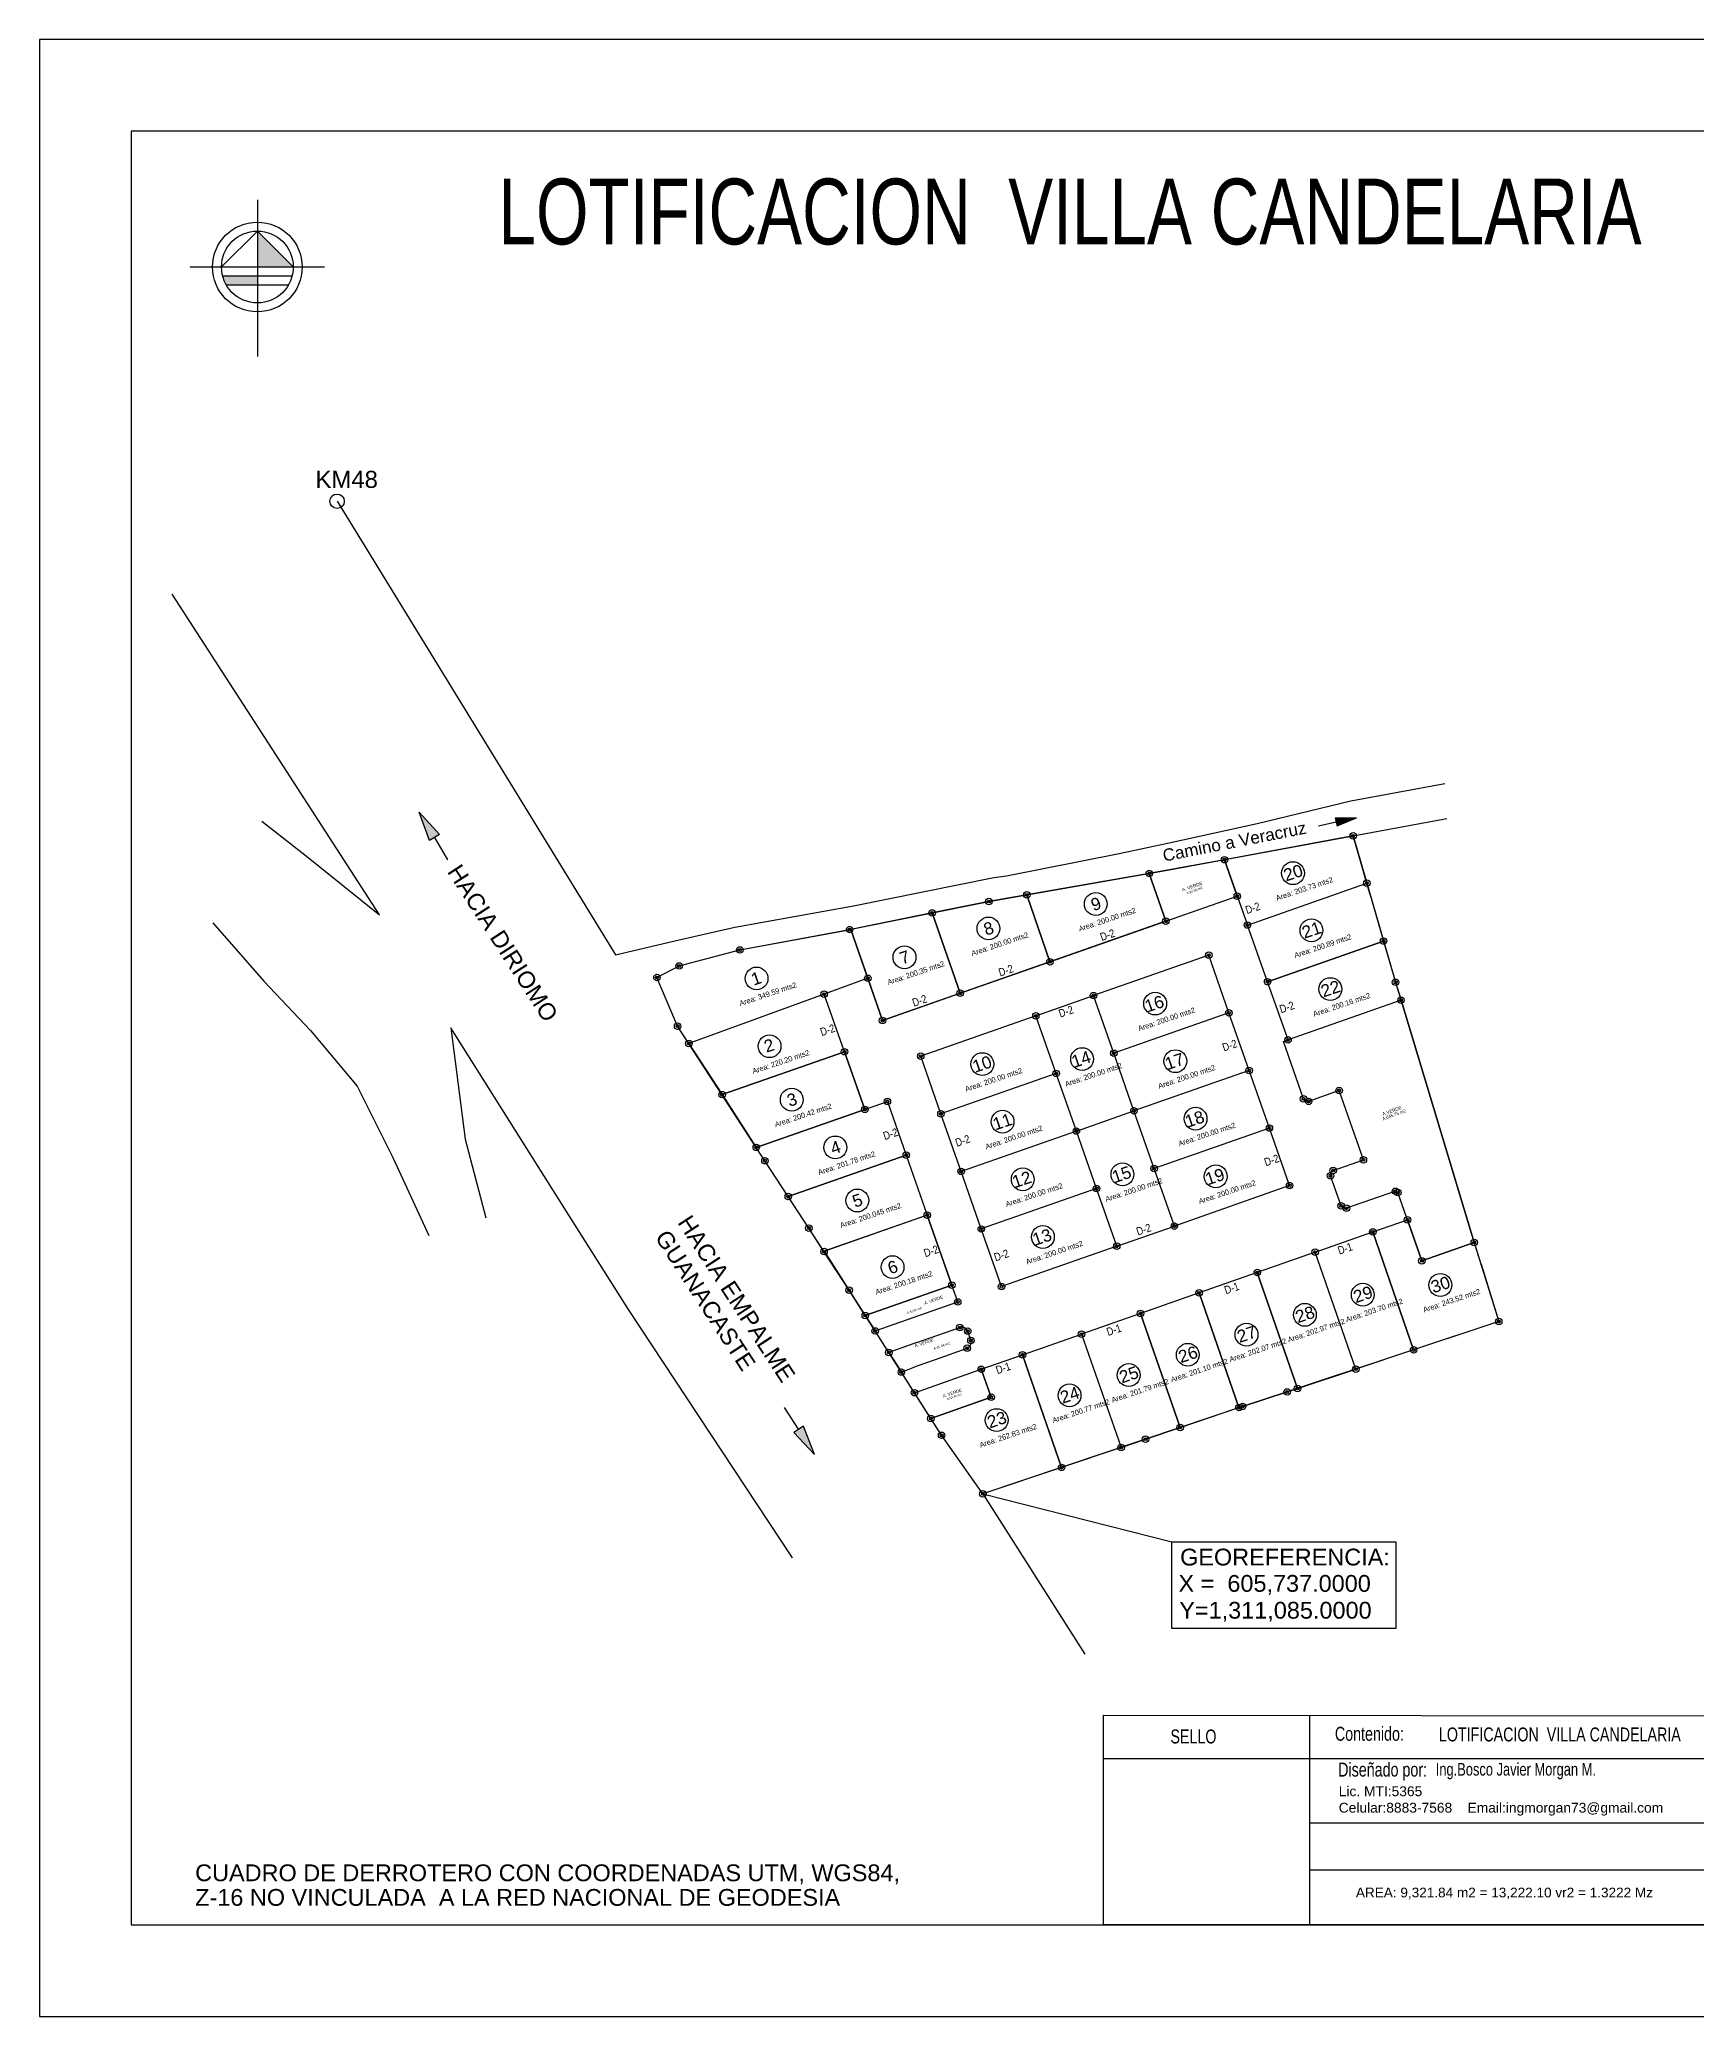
# Model space of a CAD drawing. Header units: millimetres. Extents: x 604279 to 1210630, y 1310999 to 2622410.
# Drawn here: x 605064.3 to 605335.8, y 1310999.4 to 1311323.2 of the extents above; entities that cross this region are included whole.
import ezdxf
from ezdxf.enums import TextEntityAlignment as Align

# ---------------------------------------------------------------- set-up
doc = ezdxf.new("R2010")
doc.units = ezdxf.units.MM
for name, color, linetype in [('CAJETIN', 5, 'Continuous'), ('CERCO', 6, 'Continuous'), ('CIRCULO', 1, 'Continuous'), ('COTAS', 3, 'Continuous'), ('CVL_CUADCON_LIN', 8, 'Continuous'), ('CVL_CUADCON_TX', 2, 'Continuous'), ('FRAME 025', 7, 'Continuous'), ('NORTE', 7, 'Continuous'), ('PAREDES', 8, 'Continuous'), ('ROTULOS LOTES', 2, 'Continuous'), ('texto', 7, 'Continuous'), ('TEXTO 2', 7, 'Continuous')]:
    doc.layers.add(name, color=color, linetype=linetype)
doc.layers.add('FRAME 070', color=7, linetype='Continuous', lineweight=70)
doc.styles.add('PI', font='arial.ttf', dxfattribs={"height": 0.4})
doc.styles.add('PUNTOS PI', font='arial.ttf', dxfattribs={"height": 2.75})
doc.styles.add('ROTULOS', font='arial.ttf', dxfattribs={"height": 3})
doc.styles.get("Standard").update_dxf_attribs({"font": 'arial.ttf'})
doc.styles.add('TSN - Arial Narrow', font='ARIALN.TTF')
doc.styles.add('TSN - Swis721 LtCn BT', font='swisscl.ttf')

# ---------------------------------------------------------------- blocks, each defined once
blk = doc.blocks.new('NORTE')
for points in [[(0, 0.4), (0, 0), (0.4, 0)], [(0, -0.1), (-0.387, -0.1, 0.067833), (-0.346, -0.2), (0, -0.2)]]:
    blk.add_hatch(color=256).paths.add_polyline_path(points)
for p, q in [((0, 0.75), (0, -1)), ((0, 0.4), (-0.4, 0)), ((0, 0.4), (0.4, 0)), ((-0.75, 0), (0.75, 0)), ((-0.387, -0.1), (0.387, -0.1)), ((-0.346, -0.2), (0.346, -0.2))]:
    blk.add_line(p, q)
for radius in [0.5, 0.4]:
    blk.add_circle((0, 0), radius)

msp = doc.modelspace()

# ---------------------------------------------------------------- hatches: boundary and pattern name
h = msp.add_hatch(color=256)
h.dxf.hatch_style = 1
h.paths.add_polyline_path([(605126.5, 1311196.69), (605128.22, 1311192.02), (605129.86, 1311192.98)])
h = msp.add_hatch(color=256)
h.dxf.hatch_style = 1
h.paths.add_polyline_path([(605276.58, 1311195.68), (605276.88, 1311194.4), (605280.06, 1311195.75)])
h = msp.add_hatch(color=256)
h.dxf.hatch_style = 1
h.paths.add_polyline_path([(605189.47, 1311096.1), (605187.88, 1311095.07), (605191.27, 1311091.43)])

# ---------------------------------------------------------------- linework, layer by layer
for p, q in [((605128.22, 1311192.02), (605126.5, 1311196.69)), ((605126.5, 1311196.69), (605129.86, 1311192.98)), ((605276.73, 1311195.04), (605273.87, 1311194.38)), ((605280.06, 1311195.75), (605276.58, 1311195.68)), ((605276.58, 1311195.68), (605276.88, 1311194.4)), ((605276.88, 1311194.4), (605280.06, 1311195.75)), ((605129.86, 1311192.98), (605128.22, 1311192.02)), ((605129.04, 1311192.5), (605131.16, 1311188.85)), ((605265.51, 1311168.89), (605284.51, 1311175.55)), ((605284.51, 1311175.55), (605286.47, 1311168.79)), ((605255.88, 1311173.23), (605237, 1311166.61)), ((605259.18, 1311163.79), (605255.88, 1311173.23)), ((605268.85, 1311159.36), (605265.51, 1311168.89)), ((605286.47, 1311168.79), (605287.36, 1311165.85)), ((605192.88, 1311166.85), (605170.71, 1311158.78)), ((605196.21, 1311157.42), (605192.88, 1311166.85)), ((605227.56, 1311163.3), (605237, 1311166.61)), ((605240.31, 1311157.17), (605237, 1311166.61)), ((605287.36, 1311165.85), (605268.85, 1311159.36)), ((605287.36, 1311165.85), (605299.36, 1311126.18)), ((605227.56, 1311163.3), (605208.69, 1311156.69)), ((605230.87, 1311153.87), (605227.56, 1311163.3)), ((605259.18, 1311163.79), (605240.31, 1311157.17)), ((605262.49, 1311154.35), (605259.18, 1311163.79)), ((605170.71, 1311158.78), (605176.15, 1311150.39)), ((605268.09, 1311159.1), (605268.85, 1311159.36)), ((605271.39, 1311149.7), (605268.09, 1311159.1)), ((605176.15, 1311150.39), (605196.21, 1311157.42)), ((605196.21, 1311157.42), (605199.52, 1311147.98)), ((605212, 1311147.25), (605208.69, 1311156.69)), ((605243.62, 1311147.74), (605240.31, 1311157.17)), ((605230.87, 1311153.87), (605212, 1311147.25)), ((605234.18, 1311144.43), (605230.87, 1311153.87)), ((605262.49, 1311154.35), (605243.62, 1311147.74)), ((605265.8, 1311144.92), (605262.49, 1311154.35)), ((605181.75, 1311141.75), (605176.15, 1311150.39)), ((605277.22, 1311151.05), (605272.23, 1311149.29)), ((605281.2, 1311139.72), (605277.22, 1311151.05)), ((605199.52, 1311147.98), (605181.75, 1311141.75)), ((605215.3, 1311137.82), (605212, 1311147.25)), ((605234.18, 1311144.43), (605243.62, 1311147.74)), ((605246.92, 1311138.3), (605243.62, 1311147.74)), ((605234.18, 1311144.43), (605215.3, 1311137.82)), ((605237.49, 1311134.99), (605234.18, 1311144.43)), ((605265.8, 1311144.92), (605246.92, 1311138.3)), ((605269.11, 1311135.48), (605265.8, 1311144.92)), ((605276.26, 1311137.97), (605281.2, 1311139.72)), ((605218.61, 1311128.38), (605215.3, 1311137.82)), ((605250.23, 1311128.86), (605246.92, 1311138.3)), ((605277.54, 1311132.18), (605275.81, 1311137.11)), ((605237.49, 1311134.99), (605218.61, 1311128.38)), ((605240.79, 1311125.56), (605237.49, 1311134.99)), ((605269.11, 1311135.48), (605250.23, 1311128.86)), ((605286.45, 1311134.56), (605278.42, 1311131.78)), ((605290.78, 1311123.17), (605286.85, 1311134.36)), ((605209.76, 1311130.65), (605192.83, 1311124.72)), ((605209.76, 1311130.65), (605213.78, 1311119.18)), ((605221.92, 1311118.94), (605218.61, 1311128.38)), ((605240.79, 1311125.56), (605250.23, 1311128.86)), ((605289.43, 1311108.58), (605282.74, 1311127.89)), ((605299.36, 1311126.18), (605290.78, 1311123.17)), ((605196.96, 1311118.35), (605192.83, 1311124.72)), ((605240.79, 1311125.56), (605221.92, 1311118.94)), ((605199.6, 1311114.21), (605196.96, 1311118.35)), ((605201.77, 1311110.81), (605201.21, 1311111.68)), ((605208.03, 1311109.76), (605208.97, 1311110.09)), ((605208.97, 1311110.09), (605215.1, 1311112.24)), ((605208.03, 1311109.76), (605203.46, 1311108.16)), ((605203.46, 1311108.16), (605205.51, 1311104.94)), ((605208.26, 1311106.03), (605211.09, 1311107.02)), ((605211.09, 1311107.02), (605216.3, 1311108.85)), ((605205.51, 1311104.94), (605208.26, 1311106.03)), ((605207.66, 1311101.56), (605207.13, 1311102.4)), ((605188.68, 1311095.59), (605186.38, 1311099.13)), ((605189.47, 1311096.1), (605187.88, 1311095.07)), ((605187.88, 1311095.07), (605191.27, 1311091.43)), ((605191.27, 1311091.43), (605189.47, 1311096.1))]:
    msp.add_line(p, q)
at = {"color": 2}
for p, q in [((605279.52, 1311192.78), (605258.44, 1311188.88)), ((605219.85, 1311182.03), (605210.56, 1311180.15)), ((605229.86, 1311172.15), (605226.06, 1311183.12)), ((605249.12, 1311178.89), (605202.43, 1311162.55)), ((605210.56, 1311180.15), (605215.15, 1311167)), ((605249.12, 1311178.89), (605249.12, 1311178.89)), ((605202.43, 1311162.55), (605197.21, 1311177.45)), ((605215.15, 1311167), (605227.82, 1311171.44)), ((605290.78, 1311123.17), (605299.36, 1311126.18)), ((605299.36, 1311126.18), (605303.37, 1311113.22)), ((605303.37, 1311113.22), (605289.43, 1311108.58)), ((605289.43, 1311108.58), (605279.95, 1311105.42)), ((605239.59, 1311091.96), (605245.51, 1311093.95))]:
    msp.add_line(p, q, dxfattribs=at)
at = {"color": 3}
for p, q in [((605282.3, 1311183.18), (605281.46, 1311186.06)), ((605203.09, 1311108.73), (605205.24, 1311105.36)), ((605203.36, 1311108.31), (605205.51, 1311104.94))]:
    msp.add_line(p, q, dxfattribs=at)
at = {"color": 93}
msp.add_line((605202.43, 1311162.55), (605202.43, 1311162.55), dxfattribs=at)
at = {"color": 0}
msp.add_line((605298.53, 1311128.85), (605298.53, 1311128.85), dxfattribs=at)
at = {"color": 0, "lineweight": -2}
msp.add_line((605395.45, 1311031.05), (605272.43, 1311031.05), dxfattribs=at)
for points in [[(605064.34, 1310999.38), (605483.44, 1310999.38), (605483.44, 1311323.23), (605064.34, 1311323.23)], [(605218.87, 1311085), (605212.11, 1311094.58), (605196.96, 1311118.35), (605190.36, 1311128.52), (605183.17, 1311139.56), (605168.86, 1311161.61), (605165.48, 1311169.58), (605169.11, 1311171.47), (605179.05, 1311174.09), (605197.04, 1311177.42), (605219.85, 1311182.03), (605248.79, 1311187.1), (605279.52, 1311192.78), (605286.47, 1311168.79), (605298.66, 1311128.43), (605303.37, 1311113.22), (605268.71, 1311101.68), (605261.42, 1311099.32), (605245.51, 1311093.95)]]:
    msp.add_lwpolyline(points, close=True)
at = {"color": 4}
msp.add_lwpolyline([(605218.87, 1311085), (605212.11, 1311094.58), (605196.96, 1311118.35), (605190.36, 1311128.52), (605183.17, 1311139.56), (605168.86, 1311161.61), (605165.48, 1311169.58), (605169.11, 1311171.47), (605179.05, 1311174.09), (605197.04, 1311177.42), (605219.85, 1311182.03), (605248.79, 1311187.1), (605279.52, 1311192.78), (605286.47, 1311168.79), (605298.66, 1311128.43), (605303.37, 1311113.22), (605268.71, 1311101.68), (605261.42, 1311099.32), (605245.51, 1311093.95)], close=True, dxfattribs=at)
for points in [[(605279.52, 1311192.78), (605258.44, 1311188.88), (605262.2, 1311178.17), (605281.76, 1311185.02), (605279.52, 1311192.78)], [(605260.54, 1311182.89), (605258.44, 1311188.88), (605248.79, 1311187.1), (605246.13, 1311186.63), (605248.84, 1311178.8), (605260.54, 1311182.89)], [(605246.13, 1311186.63), (605226.06, 1311183.12), (605229.86, 1311172.15), (605248.84, 1311178.8), (605246.13, 1311186.63)], [(605262.2, 1311178.17), (605281.76, 1311185.02), (605284.51, 1311175.55), (605265.51, 1311168.89), (605262.2, 1311178.17)], [(605210.56, 1311180.15), (605215.15, 1311167), (605229.86, 1311172.15), (605226.06, 1311183.12), (605219.85, 1311182.03), (605210.56, 1311180.15)], [(605197.21, 1311177.45), (605200.02, 1311169.45), (605202.43, 1311162.55), (605215.15, 1311167), (605210.56, 1311180.15), (605197.21, 1311177.45)], [(605197.21, 1311177.45), (605200.02, 1311169.45), (605192.88, 1311166.85), (605170.71, 1311158.78), (605168.86, 1311161.61), (605165.48, 1311169.58), (605169.11, 1311171.47), (605179.05, 1311174.09), (605197.21, 1311177.45)], [(605203.23, 1311149.28), (605206.32, 1311140.48), (605186.99, 1311133.7), (605183.17, 1311139.56), (605181.75, 1311141.75), (605203.23, 1311149.28)], [(605209.76, 1311130.65), (605192.83, 1311124.72), (605190.36, 1311128.52), (605186.99, 1311133.7), (605206.32, 1311140.48), (605209.76, 1311130.65)], [(605282.74, 1311127.89), (605288.43, 1311129.88), (605290.78, 1311123.17), (605299.36, 1311126.18), (605303.37, 1311113.22), (605289.43, 1311108.58), (605282.74, 1311127.89)], [(605273.3, 1311124.58), (605282.74, 1311127.89), (605289.43, 1311108.58), (605279.95, 1311105.42), (605273.3, 1311124.58)], [(605273.3, 1311124.58), (605263.82, 1311121.25), (605270.41, 1311102.25), (605279.95, 1311105.42), (605273.3, 1311124.58)], [(605260.82, 1311099.12), (605261.42, 1311099.32), (605268.71, 1311101.68), (605270.41, 1311102.25), (605263.82, 1311121.25), (605254.29, 1311117.91), (605260.82, 1311099.12)], [(605213.78, 1311119.18), (605199.6, 1311114.21), (605201.21, 1311111.68), (605214.75, 1311116.43), (605213.78, 1311119.18)], [(605251.18, 1311095.86), (605260.82, 1311099.12), (605254.29, 1311117.91), (605244.7, 1311114.55), (605251.18, 1311095.86)], [(605244.7, 1311114.55), (605235.02, 1311111.15), (605241.51, 1311092.6), (605245.51, 1311093.95), (605251.18, 1311095.86), (605244.7, 1311114.55)], [(605216.91, 1311110.12), (605216.38, 1311111.63)], [(605225.37, 1311107.77), (605235.02, 1311111.15), (605241.51, 1311092.6), (605231.77, 1311089.33), (605225.37, 1311107.77)], [(605218.61, 1311105.4), (605225.37, 1311107.77), (605231.77, 1311089.33), (605218.87, 1311085), (605212.11, 1311094.58), (605212.11, 1311094.58), (605210.34, 1311097.35), (605220.22, 1311100.81), (605218.61, 1311105.4)], [(605207.66, 1311101.56), (605218.61, 1311105.4), (605220.22, 1311100.81), (605210.34, 1311097.35), (605207.66, 1311101.56)]]:
    msp.add_lwpolyline(points)
at = {"color": 1}
for centre in [(605269.66, 1311186.67), (605237.36, 1311181.62), (605219.78, 1311177.61), (605272.69, 1311177.3), (605206.03, 1311172.89), (605181.79, 1311169.42), (605275.78, 1311167.68), (605247.09, 1311165.31), (605183.92, 1311158.32), (605218.78, 1311155.39), (605235.12, 1311156.21), (605250.4, 1311155.87), (605187.56, 1311149.56), (605222.09, 1311145.95), (605253.71, 1311146.44), (605194.7, 1311141.74), (605241.73, 1311137.33), (605225.4, 1311136.51), (605257.01, 1311137), (605198.29, 1311133.05), (605228.7, 1311127.08), (605204.07, 1311122.13), (605293.8, 1311119.21), (605281.1, 1311117.61), (605271.61, 1311114.32), (605262.05, 1311111.08), (605252.43, 1311107.77), (605242.76, 1311104.45), (605233.06, 1311101.12), (605221.13, 1311097.07)]:
    msp.add_circle(centre, 1.87, dxfattribs=at)
for centre, radius, start, end in [((605272.02, 1311149.93), 0.675, 200.23, 288.3554), ((605276.57, 1311137.26), 0.78, 113.6965, 191.0534), ((605286.51, 1311134.18), 0.392, 27.8621, 98.5769), ((605278.21, 1311132.51), 0.755, 206.1019, 285.8819), ((605215.96, 1311109.79), 1, 289.314, 18.9706)]:
    msp.add_arc(centre, radius, start, end)
at = {"lineweight": 30}
msp.add_arc((605215.44, 1311111.3), 1, 19.2143, 109.5133, dxfattribs=at)
at = {"layer": 'CAJETIN'}
for p, q in [((605468.44, 1311308.23), (605079.34, 1311308.23)), ((605079.34, 1311308.23), (605079.34, 1311014.38)), ((605079.34, 1311014.38), (605468.44, 1311014.38))]:
    msp.add_line(p, q, dxfattribs=at)
at = {"layer": 'CERCO'}
for p, q in [((605279.15, 1311198.53), (605294.52, 1311201.37)), ((605279.52, 1311192.78), (605294.88, 1311195.62)), ((605218.87, 1311085), (605235.56, 1311058.74))]:
    msp.add_line(p, q, dxfattribs=at)
for points in [[(605113.08, 1311247.6), (605158.7, 1311173.28), (605168.4, 1311175.6), (605178.23, 1311177.85), (605197.65, 1311181.34), (605220.66, 1311185.94), (605222.71, 1311186.23), (605241.21, 1311189.91), (605249.36, 1311191.64), (605263.8, 1311194.81), (605279.15, 1311198.53)], [(605100.73, 1311195.18), (605108.05, 1311189.47), (605120.01, 1311179.85), (605086.05, 1311232.4)], [(605092.73, 1311178.54), (605101.07, 1311168.99), (605108.71, 1311160.89), (605116.36, 1311151.76), (605122.24, 1311140.09), (605128.1, 1311127.29)], [(605187.7, 1311074.49), (605187.7, 1311074.49), (605160.84, 1311115.2), (605150.41, 1311131.66), (605131.71, 1311161.31)], [(605131.71, 1311161.31), (605134.04, 1311143.11), (605137.45, 1311130.22)]]:
    msp.add_lwpolyline(points, dxfattribs=at)
at = {"layer": 'CIRCULO'}
for centre, radius in [((605279.52, 1311192.78), 0.532), ((605279.52, 1311192.78), 0.243), ((605258.44, 1311188.88), 0.532), ((605258.44, 1311188.88), 0.243), ((605246.13, 1311186.63), 0.532), ((605246.13, 1311186.63), 0.243), ((605281.76, 1311185.02), 0.532), ((605281.76, 1311185.02), 0.243), ((605219.85, 1311182.03), 0.532), ((605219.85, 1311182.03), 0.243), ((605226.06, 1311183.12), 0.532), ((605226.06, 1311183.12), 0.243), ((605260.54, 1311182.89), 0.532), ((605260.54, 1311182.89), 0.243), ((605210.56, 1311180.15), 0.532), ((605210.56, 1311180.15), 0.243), ((605248.84, 1311178.8), 0.532), ((605248.84, 1311178.8), 0.243), ((605262.2, 1311178.17), 0.532), ((605262.2, 1311178.17), 0.243), ((605197.04, 1311177.42), 0.532), ((605197.04, 1311177.42), 0.243), ((605284.51, 1311175.55), 0.532), ((605284.51, 1311175.55), 0.243), ((605169.11, 1311171.47), 0.532), ((605169.11, 1311171.47), 0.243), ((605179.05, 1311174.09), 0.532), ((605179.05, 1311174.09), 0.243), ((605229.86, 1311172.15), 0.532), ((605229.86, 1311172.15), 0.243), ((605255.88, 1311173.23), 0.532), ((605255.88, 1311173.23), 0.243), ((605165.48, 1311169.58), 0.532), ((605165.48, 1311169.58), 0.243), ((605200.02, 1311169.45), 0.532), ((605200.02, 1311169.45), 0.243), ((605265.51, 1311168.89), 0.532), ((605265.51, 1311168.89), 0.243), ((605286.47, 1311168.79), 0.532), ((605286.47, 1311168.79), 0.243), ((605192.88, 1311166.85), 0.532), ((605192.88, 1311166.85), 0.243), ((605215.15, 1311167), 0.532), ((605215.15, 1311167), 0.243), ((605237, 1311166.61), 0.532), ((605237, 1311166.61), 0.243), ((605287.36, 1311165.85), 0.532), ((605287.36, 1311165.85), 0.243), ((605168.86, 1311161.61), 0.532), ((605168.86, 1311161.61), 0.243), ((605202.43, 1311162.55), 0.532), ((605202.43, 1311162.55), 0.243), ((605227.56, 1311163.3), 0.532), ((605227.56, 1311163.3), 0.243), ((605259.18, 1311163.79), 0.532), ((605259.18, 1311163.79), 0.243), ((605170.71, 1311158.78), 0.532), ((605170.71, 1311158.78), 0.243), ((605268.85, 1311159.36), 0.532), ((605268.85, 1311159.36), 0.243), ((605196.21, 1311157.42), 0.532), ((605196.21, 1311157.42), 0.243), ((605208.69, 1311156.69), 0.532), ((605208.69, 1311156.69), 0.243), ((605240.31, 1311157.17), 0.532), ((605240.31, 1311157.17), 0.243), ((605230.87, 1311153.87), 0.532), ((605230.87, 1311153.87), 0.243), ((605262.49, 1311154.35), 0.532), ((605262.49, 1311154.35), 0.243), ((605176.15, 1311150.39), 0.532), ((605176.15, 1311150.39), 0.243), ((605203.23, 1311149.28), 0.532), ((605203.23, 1311149.28), 0.243), ((605271.39, 1311149.7), 0.532), ((605271.39, 1311149.7), 0.243), ((605272.23, 1311149.29), 0.532), ((605272.23, 1311149.29), 0.243), ((605277.22, 1311151.05), 0.532), ((605277.22, 1311151.05), 0.243), ((605199.52, 1311147.98), 0.532), ((605199.52, 1311147.98), 0.243), ((605212, 1311147.25), 0.532), ((605212, 1311147.25), 0.243), ((605243.62, 1311147.74), 0.532), ((605243.62, 1311147.74), 0.243), ((605234.18, 1311144.43), 0.532), ((605234.18, 1311144.43), 0.243), ((605265.8, 1311144.92), 0.532), ((605265.8, 1311144.92), 0.243), ((605181.75, 1311141.75), 0.532), ((605181.75, 1311141.75), 0.243), ((605183.17, 1311139.56), 0.532), ((605183.17, 1311139.56), 0.243), ((605206.32, 1311140.48), 0.532), ((605206.32, 1311140.48), 0.243), ((605281.2, 1311139.72), 0.532), ((605281.2, 1311139.72), 0.243), ((605215.3, 1311137.82), 0.532), ((605215.3, 1311137.82), 0.243), ((605246.92, 1311138.3), 0.532), ((605246.92, 1311138.3), 0.243), ((605269.11, 1311135.48), 0.532), ((605275.81, 1311137.11), 0.532), ((605275.81, 1311137.11), 0.243), ((605276.26, 1311137.97), 0.532), ((605276.26, 1311137.97), 0.243), ((605186.99, 1311133.7), 0.532), ((605186.99, 1311133.7), 0.243), ((605237.49, 1311134.99), 0.532), ((605237.49, 1311134.99), 0.243), ((605269.11, 1311135.48), 0.243), ((605277.54, 1311132.18), 0.532), ((605286.45, 1311134.56), 0.532), ((605286.45, 1311134.56), 0.243), ((605286.85, 1311134.36), 0.532), ((605286.85, 1311134.36), 0.243), ((605209.76, 1311130.65), 0.532), ((605209.76, 1311130.65), 0.243), ((605250.23, 1311128.86), 0.532), ((605277.54, 1311132.18), 0.243), ((605278.42, 1311131.78), 0.532), ((605278.42, 1311131.78), 0.243), ((605288.43, 1311129.88), 0.532), ((605288.43, 1311129.88), 0.243), ((605190.36, 1311128.52), 0.532), ((605190.36, 1311128.52), 0.243), ((605218.61, 1311128.38), 0.532), ((605218.61, 1311128.38), 0.243), ((605250.23, 1311128.86), 0.243), ((605282.74, 1311127.89), 0.532), ((605282.74, 1311127.89), 0.243), ((605299.36, 1311126.18), 0.532), ((605299.36, 1311126.18), 0.243), ((605192.85, 1311124.69), 0.532), ((605192.85, 1311124.69), 0.243), ((605240.79, 1311125.56), 0.532), ((605240.79, 1311125.56), 0.243), ((605273.3, 1311124.58), 0.532), ((605273.3, 1311124.58), 0.243), ((605290.78, 1311123.17), 0.532), ((605290.78, 1311123.17), 0.243), ((605213.78, 1311119.18), 0.532), ((605263.82, 1311121.25), 0.532), ((605263.82, 1311121.25), 0.243), ((605196.96, 1311118.35), 0.532), ((605196.96, 1311118.35), 0.243), ((605213.78, 1311119.18), 0.243), ((605214.75, 1311116.43), 0.532), ((605214.75, 1311116.43), 0.243), ((605221.92, 1311118.94), 0.532), ((605221.92, 1311118.94), 0.243), ((605254.29, 1311117.91), 0.532), ((605254.29, 1311117.91), 0.243), ((605199.6, 1311114.21), 0.532), ((605199.6, 1311114.21), 0.243), ((605244.7, 1311114.55), 0.532), ((605244.7, 1311114.55), 0.243), ((605303.37, 1311113.22), 0.532), ((605303.37, 1311113.22), 0.243), ((605201.21, 1311111.68), 0.532), ((605201.21, 1311111.68), 0.243), ((605215.1, 1311112.24), 0.532), ((605215.1, 1311112.24), 0.243), ((605216.38, 1311111.63), 0.532), ((605216.38, 1311111.63), 0.243), ((605216.91, 1311110.12), 0.532), ((605216.91, 1311110.12), 0.243), ((605235.02, 1311111.15), 0.532), ((605235.02, 1311111.15), 0.243), ((605203.46, 1311108.16), 0.532), ((605203.46, 1311108.16), 0.243), ((605216.3, 1311108.85), 0.532), ((605216.3, 1311108.85), 0.243), ((605225.37, 1311107.77), 0.532), ((605225.37, 1311107.77), 0.243), ((605289.43, 1311108.58), 0.532), ((605289.43, 1311108.58), 0.243), ((605205.51, 1311104.94), 0.532), ((605205.51, 1311104.94), 0.243), ((605218.61, 1311105.4), 0.532), ((605218.61, 1311105.4), 0.243), ((605279.95, 1311105.42), 0.532), ((605279.95, 1311105.42), 0.243), ((605207.66, 1311101.56), 0.532), ((605207.66, 1311101.56), 0.243), ((605220.22, 1311100.81), 0.532), ((605220.22, 1311100.81), 0.243), ((605268.71, 1311101.68), 0.532), ((605268.71, 1311101.68), 0.243), ((605270.41, 1311102.25), 0.532), ((605270.41, 1311102.25), 0.243), ((605210.34, 1311097.35), 0.532), ((605210.34, 1311097.35), 0.243), ((605260.82, 1311099.12), 0.532), ((605260.82, 1311099.12), 0.243), ((605261.42, 1311099.32), 0.532), ((605261.42, 1311099.32), 0.243), ((605212.11, 1311094.58), 0.532), ((605212.11, 1311094.58), 0.243), ((605245.51, 1311093.95), 0.532), ((605245.51, 1311093.95), 0.243), ((605251.18, 1311095.86), 0.532), ((605251.18, 1311095.86), 0.243), ((605241.51, 1311092.6), 0.532), ((605241.51, 1311092.6), 0.243), ((605231.77, 1311089.33), 0.532), ((605231.77, 1311089.33), 0.243), ((605218.87, 1311085), 0.532), ((605218.87, 1311085), 0.243)]:
    msp.add_circle(centre, radius, dxfattribs=at)
at = {"layer": 'COTAS'}
msp.add_lwpolyline([(605218.87, 1311085), (605249.82, 1311077.13)], dxfattribs=at)
msp.add_lwpolyline([(605249.82, 1311077.13), (605286.53, 1311077.13), (605286.53, 1311062.91), (605249.82, 1311062.91)], close=True, dxfattribs=at)
at = {"layer": 'CVL_CUADCON_LIN', "color": 2, "ltscale": 0.5}
msp.add_line((605300.47, 1311122.64), (605303.37, 1311113.22), dxfattribs=at)
at = {"layer": 'CVL_CUADCON_LIN', "color": 18, "ltscale": 0.5, "true_color": 0x000000, "flags": 128}
for points in [[(605196.21, 1311157.42), (605192.88, 1311166.85), (605170.71, 1311158.78), (605176.15, 1311150.39), (605196.21, 1311157.42)], [(605199.52, 1311147.98), (605196.21, 1311157.42), (605176.15, 1311150.39), (605181.75, 1311141.75), (605199.52, 1311147.98)], [(605213.78, 1311119.18), (605209.76, 1311130.65), (605192.85, 1311124.73), (605199.6, 1311114.21), (605213.78, 1311119.18)]]:
    msp.add_lwpolyline(points, dxfattribs=at)
at = {"layer": 'CVL_CUADCON_TX'}
msp.add_circle((605113.08, 1311247.6), 1.18, dxfattribs=at)
at = {"layer": 'FRAME 025', "color": 0, "lineweight": -2}
for p, q in [((605238.65, 1311048.73), (605468.38, 1311048.5)), ((605238.65, 1311014.43), (605238.65, 1311048.73)), ((605272.43, 1311014.43), (605272.43, 1311048.73))]:
    msp.add_line(p, q, dxfattribs=at)
at = {"layer": 'FRAME 070', "color": 0, "lineweight": 25}
for p, q in [((605238.65, 1311041.64), (605395.45, 1311041.64)), ((605272.43, 1311023.4), (605395.45, 1311023.4))]:
    msp.add_line(p, q, dxfattribs=at)
at = {"layer": 'PAREDES', "color": 0}
msp.add_line((605238.67, 1311014.46), (605468.44, 1311014.38), dxfattribs=at)

# ---------------------------------------------------------------- block references
at = {"layer": 'NORTE', "xscale": 14.68799999993319, "yscale": 14.68799999993319, "zscale": 14.68799999993319}
msp.add_blockref('NORTE', (605100.02, 1311285.97), dxfattribs=at)

# ---------------------------------------------------------------- texts
at = {"style": 'PI'}
for s, height, p in [('CUADRO DE DERROTERO CON COORDENADAS UTM, WGS84,', 2.75, (605089.83, 1311021.54)), ('Z-16 NO VINCULADA  A LA RED NACIONAL DE GEODESIA', 2.75, (605089.83, 1311017.51)), ('AREA: 9,321.84 m2 = 13,222.10 vr2 = 1.3222 Mz', 1.5908, (605279.97, 1311018.89))]:
    msp.add_text(s, height=height, dxfattribs=at).set_placement(p)
at = {"color": 3, "attachment_point": 5}
for s, insert, char_height, width, rotation in [('A. VERDE', (605253.16, 1311184.49), 0.542, 5.1074, 18.9389), ('A.VERDE', (605285.87, 1311147.75), 0.542, 1.5465, 19.4207), ('A. VERDE', (605210.79, 1311116.75), 0.493, 4.6431, 18.9389), ('A. VERDE', (605209.23, 1311109.74), 0.493, 4.6431, 18.9389), ('A. VERDE', (605213.86, 1311101.51), 0.493, 4.6431, 18.9389)]:
    msp.add_mtext(s, dxfattribs=dict(at, insert=insert, char_height=char_height, width=width, rotation=rotation))
at = {"color": 5, "attachment_point": 5}
for s, insert, char_height, rotation in [('{\\C7;A:90.50 m2}', (605253.52, 1311183.83), 0.3912, 19.8701), ('{\\C7;A:645.75 m2}', (605286.23, 1311147.09), 0.5195, 19.6652), ('{\\C7;A:42.91 m2}', (605207.63, 1311115.04), 0.3556, 19.8701), ('{\\C7;A:45.94 m2}', (605212.12, 1311109.21), 0.3912, 19.9196), ('{\\C7;A:54.42 m2}', (605214.18, 1311100.91), 0.3556, 19.8701)]:
    msp.add_mtext(s, dxfattribs=dict(at, insert=insert, char_height=char_height, rotation=rotation))
at = {"color": 0, "linetype": 'Continuous', "lineweight": 25, "ltscale": 0.1, "attachment_point": 1, "rotation": 18.5755, "style": 'TSN - Arial Narrow'}
for s, insert, char_height, width in [('\\pi-2.62211,l4.37019,t4.37019;Area: 203.73 mts2', (605265.09, 1311182.41), 0.874, 14.1332), ('D-2', (605261.71, 1311181.19), 1.311, 21.1997), ('\\pi-2.62211,l4.37019,t4.37019;Area: 200.00 mts2', (605232.79, 1311177.37), 0.874, 14.1332), ('\\pi-2.62211,l4.37019,t4.37019;Area: 200.00 mts2', (605215.21, 1311173.36), 0.874, 14.1332), ('D-2', (605237.92, 1311176.78), 1.311, 21.1997), ('\\pi-2.62211,l4.37019,t4.37019;Area: 200.89 mts2', (605268.12, 1311173.04), 0.874, 14.1332), ('\\pi-2.62211,l4.37019,t4.37019;Area: 200.35 mts2', (605201.46, 1311168.63), 0.874, 14.1332), ('D-2', (605221.28, 1311170.97), 1.311, 21.1997), ('\\pi-2.62211,l4.37019,t4.37019;Area: 349.59 mts2', (605177.21, 1311165.16), 0.874, 14.1332), ('D-2', (605207.14, 1311166.02), 1.311, 21.1997), ('D-2', (605267.31, 1311164.95), 1.311, 21.1997), ('\\pi-2.62211,l4.37019,t4.37019;Area: 200.16 mts2', (605271.21, 1311163.42), 0.874, 14.1332), ('D-2', (605192.06, 1311161.21), 1.311, 21.1997), ('D-2', (605231.12, 1311164.24), 1.311, 21.1997), ('\\pi-2.62211,l4.37019,t4.37019;Area: 200.00 mts2', (605242.52, 1311161.05), 0.874, 14.1332), ('D-2', (605257.94, 1311158.69), 1.311, 21.1997), ('\\pi-2.62211,l4.37019,t4.37019;Area: 220.20 mts2', (605179.34, 1311154.06), 0.874, 14.1332), ('\\pi-2.62211,l4.37019,t4.37019;Area: 200.00 mts2', (605214.21, 1311151.13), 0.874, 14.1332), ('\\pi-2.62211,l4.37019,t4.37019;Area: 200.00 mts2', (605230.54, 1311151.95), 0.874, 14.1332), ('\\pi-2.62211,l4.37019,t4.37019;Area: 200.00 mts2', (605245.83, 1311151.62), 0.874, 14.1332), ('\\pi-2.62211,l4.37019,t4.37019;Area: 200.42 mts2', (605182.99, 1311145.31), 0.874, 14.1332), ('D-2', (605202.38, 1311144.18), 1.311, 21.1997), ('D-2', (605214.19, 1311143.08), 1.311, 21.1997), ('\\pi-2.62211,l4.37019,t4.37019;Area: 200.00 mts2', (605217.51, 1311141.69), 0.874, 14.1332), ('\\pi-2.62211,l4.37019,t4.37019;Area: 200.00 mts2', (605249.13, 1311142.18), 0.874, 14.1332), ('\\pi-2.62211,l4.37019,t4.37019;Area: 201.78 mts2', (605190.12, 1311137.48), 0.874, 14.1332), ('D-2', (605264.8, 1311139.89), 1.311, 21.1997), ('\\pi-2.62211,l4.37019,t4.37019;Area: 200.00 mts2', (605237.16, 1311133.08), 0.874, 14.1332), ('\\pi-2.62211,l4.37019,t4.37019;Area: 200.00 mts2', (605220.82, 1311132.26), 0.874, 14.1332), ('\\pi-2.62211,l4.37019,t4.37019;Area: 200.00 mts2', (605252.44, 1311132.74), 0.874, 14.1332), ('\\pi-2.62211,l4.37019,t4.37019;Area: 200.045 mts2', (605193.72, 1311128.8), 0.874, 14.1332), ('D-2', (605243.85, 1311128.53), 1.311, 21.1997), ('D-2', (605209.03, 1311124.99), 1.311, 21.1997), ('D-2', (605220.54, 1311124.31), 1.311, 21.1997), ('\\pi-2.62211,l4.37019,t4.37019;Area: 200.00 mts2', (605224.13, 1311122.82), 0.874, 14.1332), ('D-1', (605276.84, 1311125.42), 1.311, 21.1997), ('\\pi-2.62211,l4.37019,t4.37019;Area: 200.18 mts2', (605199.49, 1311117.87), 0.874, 14.1332), ('D-1', (605258.27, 1311118.92), 1.311, 21.1997), ('\\pi-2.62211,l4.37019,t4.37019;Area: 203.70 mts2', (605276.53, 1311113.35), 0.874, 14.1332), ('\\pi-2.62211,l4.37019,t4.37019;Area: 243.52 mts2', (605289.23, 1311114.96), 0.874, 14.1332), ('D-1', (605238.97, 1311112.09), 1.311, 21.1997), ('\\pi-2.62211,l4.37019,t4.37019;Area: 202.97 mts2', (605267.03, 1311110.06), 0.874, 14.1332), ('\\pi-2.62211,l4.37019,t4.37019;Area: 202.07 mts2', (605257.48, 1311106.83), 0.874, 14.1332), ('D-1', (605220.83, 1311105.83), 1.311, 21.1997), ('\\pi-2.62211,l4.37019,t4.37019;Area: 201.10 mts2', (605247.86, 1311103.52), 0.874, 14.1332), ('\\pi-2.62211,l4.37019,t4.37019;Area: 201.79 mts2', (605238.18, 1311100.19), 0.874, 14.1332), ('\\pi-2.62211,l4.37019,t4.37019;Area: 200.77 mts2', (605228.49, 1311096.86), 0.874, 14.1332), ('\\pi-2.62211,l4.37019,t4.37019;Area: 262.83 mts2', (605216.56, 1311092.82), 0.874, 14.1332)]:
    msp.add_mtext(s, dxfattribs=dict(at, insert=insert, char_height=char_height, width=width))
at = {"layer": 'CVL_CUADCON_TX', "color": 2, "linetype": 'Continuous', "style": 'PUNTOS PI'}
msp.add_text('KM48', height=2.8, dxfattribs=at).set_placement((605114.66, 1311251.18), align=Align.MIDDLE)
at = {"layer": 'CVL_CUADCON_TX', "color": 251, "true_color": 0x636466, "style": 'PUNTOS PI'}
for s, p in [('GEOREFERENCIA:', (605251.17, 1311073.26)), ('X =  605,737.0000', (605250.91, 1311068.95)), ('Y=1,311,085.0000', (605251.04, 1311064.55))]:
    msp.add_text(s, height=2.75, dxfattribs=at).set_placement(p)
at = {"layer": 'CVL_CUADCON_TX', "color": 0, "insert": (605277.16, 1311039.78), "char_height": 1.6173, "width": 55.5427, "attachment_point": 1, "style": 'PUNTOS PI'}
msp.add_mtext('\\PLic. MTI:5365             \\PCelular:8883-7568    Email:ingmorgan73@gmail.com', dxfattribs=at)
at = {"layer": 'FRAME 025', "color": 0, "style": 'TSN - Swis721 LtCn BT'}
for s, height, p in [('LOTIFICACION  VILLA CANDELARIA', 10.7788, (605139.52, 1311295.06)), ('SELLO', 2.281, (605249.59, 1311045.25)), ('Contenido:', 2.281, (605276.53, 1311045.69)), ('LOTIFICACION  VILLA CANDELARIA', 2.2807, (605293.57, 1311045.58)), ('Diseñado por:', 2.2807, (605277.07, 1311039.82)), ('Ing.Bosco Javier Morgan M.', 2.0564, (605293.05, 1311039.87))]:
    msp.add_text(s, height=height, dxfattribs=at).set_placement(p, align=Align.MIDDLE_LEFT)
at = {"layer": 'ROTULOS LOTES', "color": 18, "true_color": 0x000000, "style": 'ROTULOS'}
for s, height, p in [('20', 2.014, (605268.53, 1311185.29)), ('9', 2.01, (605236.97, 1311180.43)), ('8', 2.01, (605219.39, 1311176.42)), ('21', 2.014, (605271.55, 1311175.92)), ('7', 2.01, (605205.64, 1311171.69)), ('1', 2.01, (605181.31, 1311168.23)), ('22', 2.014, (605274.65, 1311166.3)), ('16', 2.014, (605245.78, 1311163.83)), ('2', 2.01, (605183.43, 1311157.24)), ('10', 2.014, (605217.57, 1311153.95)), ('14', 2.014, (605233.8, 1311154.75)), ('17', 2.014, (605249.09, 1311154.39)), ('3', 2.01, (605187.17, 1311148.37)), ('11', 2.014, (605220.9, 1311144.51)), ('4', 2.01, (605194.31, 1311140.54)), ('12', 2.014, (605224.08, 1311135.05)), ('15', 2.014, (605240.42, 1311135.87)), ('19', 2.014, (605255.7, 1311135.52)), ('5', 2.01, (605197.9, 1311131.86)), ('13', 2.014, (605227.39, 1311125.61)), ('6', 2.01, (605203.68, 1311120.93)), ('30', 2.014, (605292.66, 1311117.83)), ('29', 2.014, (605279.97, 1311116.23)), ('28', 2.014, (605270.47, 1311112.94)), ('27', 2.014, (605260.92, 1311109.7)), ('26', 2.014, (605251.3, 1311106.39)), ('25', 2.014, (605241.62, 1311103.07)), ('24', 2.014, (605231.93, 1311099.74)), ('23', 2.014, (605219.99, 1311095.69))]:
    msp.add_text(s, height=height, rotation=18.5755, dxfattribs=at).set_placement(p)
at = {"layer": 'ROTULOS LOTES', "style": 'ROTULOS'}
msp.add_text('18', height=2.014, rotation=18.5755, dxfattribs=at).set_placement((605252.39, 1311144.95))
at = {"layer": 'texto', "color": 0, "style": 'PUNTOS PI'}
msp.add_text('Camino a Veracruz', height=2, rotation=11.1792, dxfattribs=at).set_placement((605248.54, 1311188.55))
at = {"layer": 'TEXTO 2', "style": 'PUNTOS PI'}
for s, rotation, p in [('HACIA DIRIOMO', 302.8724, (605131.03, 1311186.93)), ('HACIA EMPALME', 303.0554, (605168.76, 1311129.45)), ('GUANACASTE', 303.0554, (605165.05, 1311127.04))]:
    msp.add_text(s, height=2.75, rotation=rotation, dxfattribs=at).set_placement(p)

doc.saveas('drawing.dxf')
